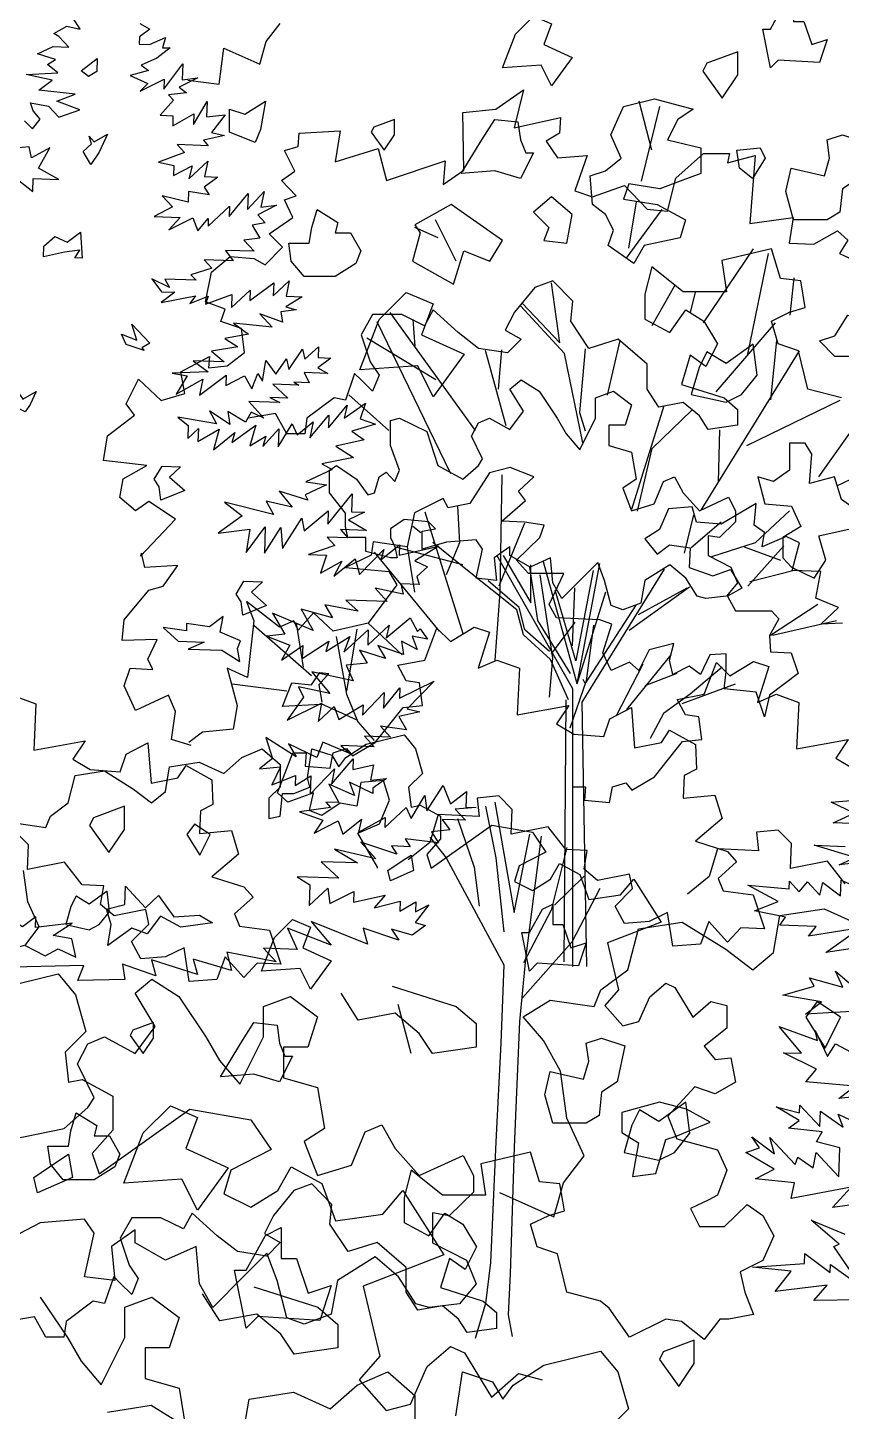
# Model space of a CAD drawing. Header units: inches. Extents: x -11 to 128, y 7 to 56.
# Drawn here: x 15.293 to 15.667, y 22.684 to 23.32 of the extents above; entities that cross this region are included whole.
import ezdxf

# ---------------------------------------------------------------- set-up
doc = ezdxf.new("R2010")
doc.units = ezdxf.units.IN
doc.header["$MEASUREMENT"] = 0
doc.layers.add('CAY', color=94, linetype='Continuous')
doc.layers.add('CAY-3', color=61, linetype='Continuous')
picture_1 = doc.add_image_def('image1.jpg', size_in_pixel=(1680, 1093))

# ---------------------------------------------------------------- blocks, each defined once
blk = doc.blocks.new('A$C76451831')
at = {"layer": 'CAY'}
for p, q in [((3462.1, 1738), (3507.5, 1745.1)), ((3507.5, 1745.1), (3545.3, 1728)), ((3317.1, 1724.4), (3361.9, 1731.5)), ((3361.9, 1731.5), (3406.7, 1703.8)), ((3455.6, 1700.3), (3462.1, 1738)), ((3306.5, 1682.6), (3317.1, 1724.4)), ((3406.7, 1703.8), (3434.4, 1682.6)), ((3434.4, 1682.6), (3455.6, 1700.3)), ((2664.3, 1664.1), (2722.6, 1678.3)), ((2722.6, 1678.3), (2740.3, 1657)), ((3278.8, 1661.9), (3306.5, 1682.6)), ((3271.7, 1644.8), (3278.8, 1661.9)), ((2740.3, 1657), (2750.9, 1619.3)), ((3199.2, 1634.2), (3226.9, 1651.3)), ((3226.9, 1651.3), (3271.7, 1644.8)), ((3219.8, 1610), (3199.2, 1634.2)), ((2750.9, 1619.3), (2729.7, 1598.1)), ((3237.5, 1578.7), (3219.8, 1610)), ((2729.7, 1598.1), (2733.2, 1567.4)), ((3244, 1530.4), (3237.5, 1578.7)), ((2733.2, 1567.4), (2747.4, 1570.3)), ((2747.4, 1570.3), (2778.6, 1553.2)), ((2778.6, 1553.2), (2778.6, 1518.4)), ((2764.5, 1473.6), (2857.6, 1539.7)), ((2857.6, 1539.7), (2920.1, 1529)), ((2778.6, 1518.4), (2757.4, 1494.2)), ((2920.1, 1529), (2940.8, 1498.4)), ((3261.7, 1492), (3244, 1530.4)), ((2757.4, 1494.2), (2764.5, 1473.6)), ((2940.8, 1498.4), (2899.5, 1477.1)), ((3240.4, 1464.3), (3261.7, 1492)), ((2899.5, 1477.1), (2892.4, 1452.9)), ((2947.9, 1456.5), (2961.4, 1480.7)), ((2961.4, 1480.7), (2992.7, 1463.6)), ((2992.7, 1463.6), (3006.8, 1425.2)), ((3230.4, 1429.5), (3240.4, 1464.3)), ((2892.4, 1452.9), (2920.1, 1439.4)), ((2920.1, 1439.4), (2947.9, 1456.5)), ((3055.2, 1432.3), (3075.8, 1456.5)), ((3075.8, 1456.5), (3117.7, 1390.4)), ((3175, 1454.3), (3230.4, 1429.5)), ((3006.8, 1425.2), (3055.2, 1432.3)), ((3117.7, 1390.4), (3035.1, 1358.6)), ((3035.1, 1358.6), (3052.2, 1286.6)), ((3052.2, 1286.6), (3031, 1262.4)), ((4333.2, 1082.7), (4347.4, 1101.2)), ((4326.6, 1059.5), (4333.2, 1082.7)), ((4284.9, 1039.1), (4289.6, 1076)), ((4289.6, 1076), (4326.6, 1059.5)), ((4252.7, 1043.4), (4284.9, 1039.1)), ((4728.3, 971.5), (4715.1, 1021.6)), ((4717.8, 939.8), (4736.3, 1016.3)), ((4701.9, 860.6), (4738.9, 910.7)), ((4704.6, 871.1), (4712.5, 918.7)), ((4527.8, 857.9), (4506.6, 900.2)), ((4509.3, 881.7), (4485.5, 892.2)), ((4781, 794.5), (4832.5, 870.4)), ((4850.9, 870.4), (4799.8, 858.6)), ((4826.2, 761), (4847.8, 865.6)), ((4860, 840.1), (4850.9, 870.4)), ((4728.3, 851.9), (4721.2, 824)), ((4760.5, 826.3), (4728.3, 851.9)), ((4799.8, 858.6), (4804.6, 826.3)), ((4626.9, 837.7), (4608.4, 831)), ((4647.3, 816.9), (4626.9, 837.7)), ((4880.8, 837.7), (4860, 840.1)), ((4870.1, 802.5), (4874.1, 840.9)), ((4885.5, 810.2), (4880.8, 837.7)), ((4608.4, 831), (4587.6, 805.5)), ((4634, 774), (4625.3, 835.7)), ((4721.2, 824), (4721.2, 798.4)), ((4728.6, 791.9), (4751.7, 832.8)), ((4804.6, 826.3), (4760.5, 826.3)), ((4768, 805.1), (4772.9, 825.9)), ((4638.7, 763.4), (4593.5, 812.2)), ((4595.8, 814.5), (4634, 774)), ((4645.4, 796.4), (4647.3, 816.9)), ((4869.4, 805.5), (4885.5, 810.2)), ((4442.1, 803.1), (4430.3, 782.3)), ((4472, 803.1), (4442.1, 803.1)), ((4522.3, 639.8), (4446.8, 795.6)), ((4547.7, 684.5), (4460.2, 805.1)), ((4495.2, 791.7), (4472, 803.1)), ((4485.8, 770.9), (4483.8, 797.9)), ((4504.2, 807.8), (4495.2, 791.7)), ((4529.8, 784.6), (4504.2, 807.8)), ((4587.6, 805.5), (4578.1, 787)), ((4663.8, 768.5), (4645.4, 796.4)), ((4721.2, 798.4), (4746.8, 784.6)), ((4746.8, 784.6), (4762.9, 807.8)), ((4762.9, 807.8), (4781.4, 796.4)), ((4781.4, 796.4), (4795.5, 773.2)), ((4794.3, 724.1), (4854.9, 794.5)), ((4850.9, 796.4), (4869.4, 805.5)), ((4857.6, 773.2), (4850.9, 796.4)), ((4430.3, 782.3), (4439.8, 754.7)), ((4550.6, 768.5), (4529.8, 784.6)), ((4578.1, 787), (4594.3, 777.9)), ((4507, 736.3), (4436.2, 779.1)), ((4580.5, 763.8), (4550.6, 768.5)), ((4579.1, 689), (4557.9, 766.3)), ((4571.1, 726.8), (4574.5, 766.9)), ((4594.3, 777.9), (4580.5, 763.8)), ((4659.9, 768.1), (4654, 702.8)), ((4693.7, 777.9), (4663.8, 768.5)), ((4682.7, 720.5), (4695.7, 776.4)), ((4723.6, 752.4), (4693.7, 777.9)), ((4778.7, 602.9), (4879.6, 765.8)), ((4795.5, 773.2), (4783.7, 750)), ((4850.1, 715.8), (4856.4, 776.4)), ((4878.5, 766.1), (4857.6, 773.2)), ((4887.9, 726.8), (4878.5, 766.1)), ((4439.8, 754.7), (4448.8, 741)), ((4657.5, 671.8), (4638.7, 763.4)), ((4723.6, 726.8), (4723.6, 752.4)), ((4767.6, 761.4), (4758.6, 731.5)), ((4783.7, 750), (4767.6, 761.4)), ((4423.7, 742.9), (4414.2, 715.4)), ((4430.3, 736.3), (4423.7, 742.9)), ((4448.8, 741), (4442.1, 724.5)), ((4442.1, 724.5), (4430.3, 736.3)), ((4735.4, 708.3), (4723.6, 726.8)), ((4758.6, 731.5), (4802.2, 717.8)), ((4922.5, 717.8), (4887.9, 726.8)), ((4402.8, 717.8), (4374.9, 696.9)), ((4414.2, 715.4), (4402.8, 717.8)), ((4458.8, 684.4), (4417.8, 720.8)), ((4707.6, 603.7), (4740.9, 709.9)), ((4760.5, 713.1), (4735.4, 708.3)), ((4777, 699.3), (4760.5, 713.1)), ((4802.2, 717.8), (4816, 706)), ((4825.4, 669), (4921.3, 715.4)), ((4342.7, 701.7), (4314.8, 696.9)), ((4354.1, 680.8), (4342.7, 701.7)), ((4374.9, 696.9), (4372.6, 680.8)), ((4654, 702.8), (4659.9, 684)), ((4728.7, 665.9), (4769.2, 705.2)), ((4786.1, 685.5), (4777, 699.3)), ((4816, 706), (4816, 689.9)), ((4372.6, 680.8), (4354.1, 680.8)), ((4816, 689.9), (4786.1, 685.5)), ((4796.7, 631.7), (4797.9, 685.1)), ((4899.3, 636.8), (4938.6, 692.2)), ((4713.4, 601.8), (4728.7, 665.9)), ((4917.8, 627.7), (4961.8, 648.6)), ((4834.4, 569.5), (4869.4, 602.2)), ((4491.5, 579.5), (4483.4, 586)), ((4541.2, 539.6), (4503.7, 569.7)), ((4789.6, 555.4), (4834.4, 569.5)), ((4534.5, 546.7), (4466.9, 564.4)), ((4647.3, 419.7), (4569.9, 556)), ((4575.8, 556.2), (4604.1, 507.8)), ((4823, 565.2), (4860, 551.4)), ((4589.9, 500.7), (4541.2, 539.6)), ((4602.9, 544.4), (4611.2, 489.7)), ((4604.1, 507.8), (4604.1, 546.7)), ((4651.6, 424.8), (4617.3, 549.9)), ((4668.2, 540.8), (4650.5, 448.4)), ((4651.6, 424.8), (4675, 548.1)), ((4656.8, 405.9), (4741.3, 542.4)), ((4592.3, 503.1), (4560.4, 530.2)), ((4650.5, 448.4), (4629.2, 520.8)), ((4646.9, 463.7), (4649.3, 523.1)), ((4651.6, 424.8), (4681.2, 519.2)), ((4705.1, 479.9), (4766.8, 524.3)), ((4714.5, 496), (4764.5, 523.1)), ((4596.6, 475.1), (4589.9, 500.7)), ((4598.2, 480.3), (4592.3, 503.1)), ((4659.9, 424.8), (4712.2, 505.4)), ((4611.2, 489.7), (4644.6, 435.4)), ((4624.5, 449.6), (4596.6, 475.1)), ((4623.3, 457.8), (4598.2, 480.3)), ((4643, 408.3), (4624.5, 449.6)), ((4657.5, 429.5), (4659.9, 424.8)), ((4647.3, 135.4), (4647.3, 419.7)), ((4638.3, 140.1), (4640.6, 408.3)), ((4661.5, 135.4), (4656.8, 405.9))]:
    blk.add_line(p, q, dxfattribs=at)
for points in [[(3524.3, 1634.1), (3500.5, 1649.9), (3488.6, 1634.1), (3508.4, 1602.4)], [(3369.9, 1515.3), (3365.9, 1547), (3338.2, 1527.2), (3318.4, 1539), (3310.5, 1523.2), (3302.6, 1495.5), (3338.2, 1487.6), (3354, 1495.5)], [(2721.4, 1485.8), (2733.3, 1493.7), (2737.3, 1469.9), (2701.6, 1454.1), (2697.7, 1469.9)], [(1058.5, 1448.2), (1054.5, 1440.3), (1074.3, 1412.6), (1090.2, 1436.3), (1090.2, 1460.1)], [(2935.2, 1410.5), (2951, 1418.5), (2951, 1386.8), (2966.9, 1386.8), (2978.8, 1351.1), (3002.5, 1359.1), (2990.6, 1323.4), (2927.3, 1327.4), (2915.4, 1315.5), (2903.5, 1374.9), (2915.4, 1374.9)], [(3342.6, 1291.2), (3338.7, 1283.3), (3358.5, 1255.6), (3374.3, 1279.3), (3374.3, 1303.1)], [(722.8, 1185.8), (750.5, 1213.5), (778.2, 1201.7), (766.3, 1170), (809.9, 1150.2), (778.2, 1106.6), (762.4, 1138.3), (703, 1134.3)], [(1109.9, 1128.8), (1106, 1160.5), (1078.3, 1140.7), (1058.5, 1152.6), (1050.5, 1136.7), (1042.6, 1109), (1078.3, 1101.1), (1094.1, 1109)], [(4862.9, 1119.3), (4873.5, 1124.6), (4873.5, 1103.5), (4884.1, 1103.5), (4892, 1079.7), (4907.8, 1085), (4899.9, 1061.2), (4857.7, 1063.9), (4849.7, 1055.9), (4841.8, 1095.6), (4849.7, 1095.6)], [(4588.5, 1090.3), (4606.9, 1108.8), (4625.4, 1100.8), (4617.5, 1079.7), (4646.5, 1066.5), (4625.4, 1037.5), (4614.9, 1058.6), (4575.3, 1055.9)], [(4143.6, 1052.7), (4159.9, 1065.3), (4159.5, 1052.2), (4151.1, 1047)], [(4295.5, 989.9), (4295.5, 1013.7), (4311.3, 1008.4), (4332.5, 1021.6), (4327.2, 992.6), (4321.9, 979.4)], [(4709.9, 855.3), (4683.5, 873.8), (4688.8, 889.6), (4680.8, 905.5), (4667.6, 916), (4665, 945.1), (4680.8, 950.3), (4696.7, 963.5), (4686.1, 987.3), (4699.3, 1016.3), (4731, 1024.3), (4770.6, 1013.7), (4754.7, 1003.1), (4744.2, 982), (4778.5, 974.1), (4778.5, 947.7), (4757.4, 939.8), (4736.3, 931.9), (4704.6, 937.1), (4699.3, 921.3), (4733.6, 916), (4762.7, 900.2), (4757.4, 881.7), (4720.4, 873.8)], [(4443.3, 995.2), (4440.7, 989.9), (4453.9, 971.5), (4464.4, 987.3), (4464.4, 1003.1)], [(4554.1, 982), (4567.3, 1003.1), (4591.1, 1000.5), (4593.7, 982), (4599, 968.8), (4606.9, 968.8), (4593.7, 942.4), (4567.3, 950.3), (4533, 947.7)], [(4145.7, 970.1), (4154.1, 978), (4151.7, 985.8), (4156.9, 980.2), (4170.4, 987.9), (4162, 969.6), (4153.4, 956.7)], [(4865.6, 929.2), (4870.9, 953), (4905.2, 945.1), (4910.4, 963.5), (4907.8, 982), (4923.6, 987.3), (4947.4, 979.4), (4939.5, 942.4), (4923.6, 931.9), (4921, 908.1), (4907.8, 900.2), (4873.5, 900.2)], [(4818.1, 953), (4815.4, 971.5), (4839.2, 974.1), (4844.5, 963.5), (4831.3, 942.4)], [(4641.2, 876.4), (4646.5, 905.5), (4625.4, 923.9), (4606.9, 908.1), (4622.8, 892.2), (4617.5, 879)], [(4403.7, 887), (4419.5, 887), (4430.1, 868.5), (4424.8, 855.3), (4403.7, 842.1), (4372, 842.1), (4358.8, 857.9), (4356.2, 876.4), (4377.3, 876.4), (4380, 892.2), (4385.2, 910.7), (4406.4, 897.5)], [(4562.1, 857.9), (4575.3, 879), (4522.5, 916), (4485.5, 894.9), (4490.8, 887), (4482.9, 857.9), (4525.1, 834.2), (4535.7, 868.5)], [(4144.6, 860.9), (4136.9, 861.2), (4142.2, 869.2), (4126.3, 867), (4104.8, 862.3), (4105.2, 873.2), (4116.4, 883.2), (4129.3, 877.3), (4142.8, 887.7)], [(4915.7, 781.4), (4928.9, 802.5), (4952.7, 797.2), (4965.9, 813), (4971.2, 778.7), (4992.3, 778.7), (4987, 755), (4963.2, 760.2), (4965.9, 733.8), (4947.4, 731.2), (4942.1, 736.5), (4942.1, 760.2), (4915.7, 760.2), (4899.9, 776.1)], [(4208.2, 766.2), (4189.8, 772.3), (4184.7, 782.9), (4200.4, 776.9), (4195.5, 793.4), (4213.9, 773.7), (4205.6, 769)], [(4064.6, 698.7), (4032.9, 710.2), (4056.9, 709.4), (4046.9, 723.3), (4062.7, 720.1), (4070.9, 735.6), (4083.8, 716.6), (4097.3, 724.3), (4091.3, 710.9), (4086.1, 703.4), (4075.4, 708.7), (4072.1, 693)], [(4499.5, 590.8), (4474.4, 593.1), (4460.6, 583.7), (4460.6, 574.6), (4464.9, 565.2), (4467.3, 553.8), (4460.6, 553.8), (4435.1, 560.5), (4435.1, 574.6), (4416.6, 574.6), (4414.2, 586), (4414.2, 599.8), (4398.1, 620.6), (4398.1, 643.8), (4405.2, 648.6), (4425.6, 634.4), (4437.4, 618.3), (4444.1, 620.6), (4448.8, 636.8), (4455.9, 641.5), (4464.9, 632), (4469.6, 643.8), (4460.6, 669), (4460.6, 694.6), (4469.6, 696.9), (4497.6, 683.2), (4509, 648.6), (4534.5, 634.4), (4550.6, 648.6), (4554.9, 655.2), (4543.5, 678.5), (4550.6, 692.2), (4562, 696.9), (4582.9, 685.5), (4596.6, 704), (4582.9, 726.8), (4594.3, 736.3), (4612.7, 724.5), (4631.2, 696.9), (4640.6, 680.8), (4654.4, 664.7), (4670.5, 696.9), (4670.5, 717.8), (4689, 724.5), (4707.5, 710.7), (4700.8, 689.9), (4684.3, 689.9), (4684.3, 669), (4707.5, 662.3), (4712.2, 634.4), (4698.4, 625.4), (4707.5, 602.2), (4730.7, 609.2), (4740.1, 632), (4751.5, 636.8), (4760.5, 620.6), (4777, 602.2), (4806.9, 615.9), (4814, 602.2), (4814, 590.8), (4797.5, 574.6), (4786.1, 576.6), (4786.1, 556.2), (4809.3, 544.4), (4816, 528.2), (4804.6, 514.5), (4783.7, 512.1), (4774.7, 514.5), (4762.9, 533), (4746.8, 546.7), (4721.2, 530.6), (4716.9, 507.4), (4698.4, 500.7), (4686.6, 505), (4679.9, 530.6), (4672.9, 549.1), (4656.8, 533), (4635.9, 512.1), (4626.9, 528.2), (4624.5, 553.8), (4603.7, 544.4), (4582.9, 556.2), (4582.9, 565.2), (4566.7, 553.8), (4569.1, 530.6), (4548.3, 533), (4554.9, 562.8), (4548.3, 572.3), (4518, 569.9), (4492.8, 562.8), (4492.8, 581.3), (4506.6, 583.7)], [(4892.2, 660), (4885.5, 671.4), (4869.4, 671.4), (4869.4, 643.8), (4852.9, 632), (4836.8, 636.8), (4843.9, 609.2), (4871.4, 606.9), (4880.8, 586), (4862.3, 574.6), (4862.3, 553.8), (4871.4, 544.4), (4894.6, 533), (4906.4, 551.4), (4899.3, 576.6), (4931.5, 583.7), (4945.3, 597.4), (4922.5, 613.6), (4915.4, 636.8), (4889.8, 630.1)], [(4223.4, 626.6), (4218.2, 634.5), (4226.4, 647.8), (4245.4, 647.1), (4234.2, 636.7), (4249.6, 623), (4225.2, 612.9)], [(4307.3, 508.9), (4302.2, 516.8), (4310.3, 530.1), (4329.4, 529.4), (4318.1, 518.9), (4333.5, 505.2), (4309.1, 495.2)], [(4303.8, 461), (4306.8, 469), (4285.8, 477.9), (4289, 493.7), (4275.1, 483.3), (4251.6, 486.8), (4251.4, 479.1), (4227.5, 482.7), (4242.8, 468.5), (4269.5, 467.6), (4253, 460.5), (4287.8, 459.2), (4306, 447.7)], [(1037.6, 376.9), (1009.9, 384), (971.5, 373.4), (971.5, 352.7), (988.6, 342.1), (982.2, 307.9), (1006.3, 310.8), (1016.4, 345.6), (1027, 349.2), (1061.8, 363.3)], [(4174.2, 178.1), (4169.4, 194.1), (4188.1, 198.9), (4188.8, 217.4), (4209.3, 195.4), (4222.9, 208.1), (4238.4, 186.2), (4264.8, 188), (4278.1, 179.9), (4245.8, 175.6), (4224.8, 186.7), (4211.1, 168.6), (4195.4, 174.6), (4170.8, 156.9)], [(4138.2, 144.9), (4133.9, 163.6), (4114.9, 167), (4134.4, 179.5), (4096.7, 175.3), (4097, 186.2), (4083.5, 175.8), (4065.4, 187.3), (4067.4, 168.6), (4035.2, 167), (4069.6, 152.2), (4085.6, 157.1), (4106.5, 146), (4119.9, 153.2)]]:
    blk.add_lwpolyline(points, close=True, dxfattribs=at)
for points in [[(530, 749.3), (509.9, 755.6), (514.2, 784.1), (506.8, 800.9), (473, 785.1), (461.4, 810.4), (467.7, 828.4), (490.9, 827.3), (485.7, 837.9), (495.2, 857.9), (459.3, 856.8), (461.4, 877.9), (486.7, 908.5), (501.5, 912.7), (516.3, 933.8), (482.5, 931.7), (479.3, 946.5), (478.3, 943.3), (514.2, 981.3), (486.7, 999.2), (473, 989.7), (457.2, 1003.4), (460.4, 1022.4), (484.6, 1036.1), (440.3, 1041.4), (444.5, 1066.7), (472, 1087.8), (463.5, 1099.4), (476.2, 1124.7), (499.4, 1102.6), (523.6, 1110), (519.4, 1132.1), (549, 1147.9), (547.9, 1136.3), (566.9, 1138.4), (584.8, 1152.1), (581.7, 1176.4), (560.6, 1183.8), (564.8, 1196.4), (544.7, 1203.8), (551.1, 1234.4), (570.1, 1250.2), (594.3, 1248.1), (605.9, 1241.8), (623.8, 1259.7), (610.1, 1273.4), (634.4, 1290.3), (625.9, 1308.2), (637.6, 1312.5), (622.8, 1328.3), (636.5, 1337.8), (625.9, 1358.9), (639.7, 1363.1), (640.7, 1376.8), (682.9, 1378.9), (677.6, 1347.3), (721.9, 1361), (730.4, 1328.3), (790.5, 1348.3), (788.4, 1324.1), (809.5, 1338.8), (808.4, 1397.9), (842.2, 1401.1), (870.6, 1421.1), (861.1, 1382.1), (908.6, 1392.6), (907.6, 1376.8), (893.8, 1368.4), (905.4, 1351.5), (936, 1353.6), (923.4, 1317.7), (941.3, 1311.4), (974, 1323), (997.2, 1298.7), (1018.3, 1296.6), (1026.7, 1330.4), (1055.2, 1355.7), (1081.6, 1355.7), (1079.5, 1346.2), (1107.9, 1353.6), (1102.7, 1284), (1147, 1290.3), (1142.7, 1263.9), (1168.1, 1262.9), (1192.3, 1276.6), (1202.9, 1267.1), (1194.4, 1253.4), (1226.1, 1238.6)], [(1216.1, 181.6), (1168, 180.6), (1181.7, 196.4), (1128.5, 190.1), (1145, 210.9), (1105.3, 215), (1158.5, 218.6), (1158.8, 229), (1184.9, 209.5), (1185.2, 217.6), (1216.5, 195.2), (1188.5, 236.1), (1194, 238.6), (1165.5, 263.2), (1199.8, 248.8)], [(1232.7, 282.1), (1187.2, 276), (1206.5, 296.7), (1144.9, 285.2), (1148.2, 301.4), (1108.5, 305.5), (1127.4, 315.3), (1098.5, 332.2), (1112.3, 337.1), (1104.5, 348.3), (1127.9, 331.1), (1123.1, 347.6), (1148.9, 320), (1151.8, 327.6), (1167.3, 316.6), (1170.6, 332.4), (1193.7, 307.5), (1194.8, 337), (1171, 343.2), (1176.8, 353.5), (1142, 357.4), (1153.2, 365.2), (1129.6, 379.1), (1153.4, 372.9), (1153.7, 381), (1174.2, 359), (1174.8, 374.8), (1198.2, 358.2), (1193.2, 371.5), (1229.8, 354.3)], [(1247.5, 393.6), (1193.8, 387.8), (1210.1, 400.4), (1160, 404.8), (1170.8, 417.6), (1137, 434.6), (1155.6, 434), (1132.5, 461.5), (1171.9, 447), (1169.5, 457.5), (1182.2, 430.8), (1190.3, 443.7), (1216.6, 429.6)], [(1212.8, 477.3), (1159.7, 474.2), (1176, 486.8), (1136.3, 493.6), (1168.4, 502.9), (1163.7, 511.2), (1197.8, 501.9), (1190.2, 518), (1216.2, 495.8)], [(1223.3, 543.6), (1180.5, 537.4), (1215.8, 562.4), (1162.5, 553.9), (1170.5, 564), (1133.4, 565.3), (1139.1, 573.3), (1107.2, 579.8), (1131.5, 589.4), (1100.4, 606.4), (1142.9, 602.6), (1143.1, 610.3), (1153.2, 599.5), (1161.7, 609.7), (1174.4, 596.1), (1177.5, 609.1), (1195.6, 595.3), (1196.2, 611.2), (1217.2, 602.3)], [(1229.1, 631.3), (1194, 627.1), (1210.6, 634.7), (1168.4, 647.1), (1200.1, 646)], [(1224.9, 668.7), (1187.8, 670), (1209.5, 680.1), (1185.8, 691.3), (1209.9, 693.2)], [(4065.3, 951.6), (4094, 929.3), (4094.4, 942.4), (4120.7, 941.5), (4099.8, 953.1), (4111.4, 974), (4092.5, 963.8), (4090.1, 974.8), (4068.8, 972.8)], [(4085.6, 1001.7), (4093.5, 993.3), (4101.6, 1003.4), (4094.2, 1011.8), (4091.7, 1020.1), (4110.2, 1016.7), (4120.7, 1005.5), (4142.2, 1012.9), (4118.5, 1021.8), (4137.3, 1028.9), (4100.3, 1032.9), (4113.8, 1043.3), (4087.3, 1049.2), (4119.5, 1050.8), (4109, 1059.4), (4117.3, 1064.5), (4098.9, 1070.1), (4115, 1077.7), (4130.9, 1077.2), (4120.8, 1088), (4115.5, 1090.9), (4128.9, 1098.6), (4142.4, 1095.4), (4132.1, 1111.6)], [(4203.8, 1101.4), (4214, 1095.6), (4203.3, 1087.8), (4203, 1080.1), (4213.4, 1079.7), (4230, 1086.9), (4226.9, 1076.5), (4234.6, 1076.3), (4221.1, 1065.9), (4205, 1058.7), (4212.5, 1053), (4193.8, 1048.2), (4212, 1039.9), (4204.1, 1032), (4228.5, 1044.3), (4228.1, 1033.9), (4247.6, 1060), (4247.1, 1043.7), (4263, 1045.8), (4244.1, 1036.1), (4251.6, 1030.3), (4232.9, 1028.3), (4238.2, 1022.7), (4224.5, 1007.3), (4237.6, 1006.8), (4237.3, 996.4), (4259, 1008.8), (4258.6, 997.9), (4272.6, 1021.5), (4272, 1005.6), (4291.1, 1007.7), (4276.9, 989.6), (4290.4, 986.4), (4268.9, 981.7), (4273.7, 976.1), (4242, 977.2), (4249.5, 969.2), (4222.8, 959.3), (4238.6, 956), (4238.2, 945.6), (4257.1, 955.4), (4254, 942.3), (4273.2, 960.2), (4269.9, 944.5), (4283.5, 944), (4269.5, 933.6), (4274.7, 925.7), (4253.5, 929.2), (4253.1, 918.3), (4226.6, 924.7), (4237.1, 913.4), (4218.2, 903.7), (4244.9, 902.7), (4233.5, 890), (4258, 902.3), (4263, 889), (4273.8, 901.7), (4273.5, 893.6), (4295.6, 914.1), (4295.2, 903.7), (4314.6, 927.1), (4314, 910.8), (4331, 929.2), (4327.7, 913), (4343.6, 915.2), (4324.7, 905.4), (4332.1, 897), (4318.9, 894.7), (4326.6, 881.3), (4310.2, 879.2), (4320.7, 867.9), (4291.3, 868.9), (4299.1, 858.2), (4269.6, 859.3), (4277.5, 850.8), (4256, 843.9), (4261.2, 838.3), (4229.1, 839.4), (4234.2, 831), (4215.9, 839.8), (4225.9, 826.3), (4239.5, 825.9), (4225.5, 815.5), (4260.6, 822.4), (4254.9, 814.4), (4273.8, 821.9), (4270.8, 813.9), (4297.8, 823.8), (4297.4, 810.2), (4316.6, 828.2), (4316.2, 817.7), (4340.9, 835.5), (4340.4, 822.3), (4356.8, 837.6), (4353.5, 821.9), (4369.8, 821.3), (4353.1, 811), (4363.9, 807.9), (4348, 805.8), (4349.9, 795.3), (4326.6, 803.8), (4339.3, 790.2), (4299.5, 794.3), (4315, 782.9), (4290.8, 778.7), (4304.1, 770.1), (4277.2, 765.6), (4290, 754.7), (4258.3, 755.8), (4273.8, 744.4), (4236.6, 743), (4252.3, 740.2), (4240.8, 721.6), (4268.1, 736.9), (4264.8, 720.7), (4292.2, 741.1), (4291.9, 730.6), (4310.8, 740.4), (4318.5, 727), (4324.5, 742.7), (4329.2, 734.8), (4332.6, 756), (4343, 742), (4354, 757.9), (4356.3, 747), (4370.2, 767.8), (4372.6, 757.3), (4386.6, 770), (4386.2, 759.1), (4399.3, 758.6), (4385.9, 748.7), (4396.1, 742.9), (4372.1, 743.7), (4377.2, 733.1), (4361.3, 733.7), (4366.6, 730.8), (4339.9, 731.7), (4355.3, 717.6), (4336.8, 718.2), (4347, 712.9), (4315.3, 714), (4330.6, 697.1), (4317.6, 703), (4311.9, 692.8), (4293.7, 703.8), (4295.9, 690.6), (4275.1, 704.5), (4282.3, 691.1), (4242.7, 697.9), (4253.3, 689.4), (4252.8, 676.3), (4263.6, 686.3), (4263.1, 673.2), (4284.9, 685.6), (4279.1, 664.5), (4301.1, 682.3), (4298, 672), (4322.6, 689.7), (4316.4, 668.6), (4332.6, 678.5), (4329.6, 668.1), (4346.1, 686.1), (4345.4, 667.6), (4359.8, 691.1), (4364.9, 680), (4381.2, 693.1), (4377.9, 676.9), (4397.3, 700.2), (4396.8, 687.1), (4416.2, 710.4), (4413, 696.9), (4434.9, 712.5), (4429.3, 696.4), (4445, 690.8), (4420.7, 683.5), (4433.6, 674.9), (4404.3, 668.2), (4422.5, 656.7), (4390.1, 650.1), (4400.8, 644.3), (4373.6, 631.7), (4394.8, 628.7), (4373.2, 618.6), (4375.7, 613), (4346.5, 622.2), (4359.6, 605.9), (4333, 611.8), (4340.7, 598.4), (4290.4, 611), (4308.5, 596.8), (4283.9, 579.1), (4316.2, 583.4), (4312.6, 559.5), (4332.1, 585.5), (4331.2, 558.8), (4348, 585), (4349.9, 563.6), (4369.6, 594.7), (4371.9, 581.4), (4396.6, 601.9), (4396.1, 588.3), (4421.2, 619.6), (4420.6, 601), (4433.7, 600.6), (4417.6, 593), (4435.8, 581.9), (4409.1, 582.8), (4416.9, 574.4), (4395.7, 575.2), (4403.5, 566.7), (4376.5, 557.2), (4395, 556.6), (4388.9, 538.2), (4410.7, 550.6), (4402.4, 535), (4424.3, 552.8), (4428.8, 536.8), (4453.7, 562.3), (4450.6, 551.9), (4469.7, 567.1), (4469.3, 556.7), (4510, 565.7), (4485.4, 550.7), (4498.4, 544.8), (4487.6, 534.8), (4490, 526.5), (4471, 527.2), (4473.4, 516.7), (4444.6, 522.7), (4457.2, 509.1), (4414.7, 510.6), (4427.4, 499.2), (4393.2, 505.9), (4400.9, 492.5), (4369.1, 501.3), (4381.4, 479.5), (4339.5, 497.3), (4352.3, 475.6), (4333.6, 473.5), (4357.4, 464.5), (4348.7, 449), (4370.5, 464.1), (4370, 450.9), (4397.4, 468.6), (4394.3, 457.8), (4418.8, 473.3), (4412.8, 457.1), (4437.7, 480.3), (4437.1, 464.5), (4459.1, 485), (4455.9, 472), (4480.7, 492.4), (4488.3, 478.5), (4490.7, 481.2), (4498.5, 470.5), (4482.7, 473.7), (4487.7, 460), (4471.7, 468.7), (4473.9, 455), (4447.5, 464.1), (4455.2, 450.7), (4428.8, 459.3), (4436.5, 445.9), (4415.1, 443.9), (4422.2, 427.8), (4380, 437), (4398.2, 415), (4366.3, 421.6), (4371.3, 411), (4354.7, 387.5), (4389.7, 404.9), (4386.3, 386.4), (4402.7, 401.7), (4407.7, 388.4), (4432.3, 403.4), (4431.9, 392.6), (4454, 415.8), (4453.4, 400), (4470, 420.7), (4469.7, 410.3), (4505.2, 427.6), (4477.4, 399.1), (4490.4, 396), (4469, 391.3), (4476.7, 377.8), (4450.1, 381.5), (4460.6, 370.2), (4433.8, 371.2), (4443.9, 360.4), (4409.5, 361.6), (4419.6, 353.1), (4391, 365), (4385, 349.3), (4356.1, 363.5), (4363.8, 350.1), (4332.7, 369.7), (4339.7, 348.2), (4326.2, 337.8), (4347.6, 339.7), (4338.8, 321.5), (4363.1, 331), (4362.7, 320.6), (4379, 330.5), (4378.3, 311.9), (4403.2, 337.8), (4400, 322), (4422.2, 348), (4421.8, 337.1), (4443.2, 341.8), (4440, 326.1), (4456.3, 327.8), (4442.4, 317.8), (4442.2, 312.4), (4418.6, 324.1), (4423.6, 310.3), (4397.2, 322.1), (4407.5, 303.2), (4394.3, 303.7), (4399.1, 298), (4367.2, 293.7), (4391, 285.2), (4382.3, 271.9), (4406.8, 284.6), (4411.8, 270.9), (4430.9, 286.1), (4427.7, 273), (4455, 287.9), (4454.6, 277.5), (4476.6, 298.1), (4481.7, 287), (4495.6, 310.5), (4497.8, 294.6), (4514.6, 320.8), (4522.1, 301.9), (4538.4, 314.5), (4537.8, 298.6), (4548.2, 298.3), (4526.8, 296.3), (4537.3, 285.1), (4513.3, 285.9), (4521.1, 275.2), (4502.5, 273.1), (4509.8, 262), (4475.5, 265.9), (4480.6, 258), (4461.6, 258.7), (4466.8, 250.4), (4430.1, 262.5), (4445.3, 245.7), (4403.1, 255.3), (4426.6, 241.3), (4389.5, 242.6), (4407.5, 225.7), (4364.9, 227.2), (4377.8, 219), (4377, 197.7), (4396.2, 215.6), (4398.4, 199.7), (4422.9, 212), (4422.5, 201.1), (4454.9, 208.2), (4443.6, 195.4), (4470.5, 202.2), (4470.2, 191.8), (4486.4, 201.6), (4486, 191.2), (4499.9, 198.4), (4485.6, 180.3), (4496.4, 177.2), (4482.5, 167.3), (4461.4, 173.5), (4469.1, 162.3), (4432.4, 174.5), (4436.8, 158), (4379.2, 181.3), (4399.6, 157), (4354.9, 174.5), (4365, 152.8), (4330.2, 154), (4343.3, 140), (4292.9, 149.9), (4297.7, 131.1), (4258.2, 142.9), (4262.6, 126.9), (4215.6, 142.2), (4220, 125.7), (4186, 137.8), (4188.1, 121.8), (4140.1, 120.8), (4146.1, 136.4), (4058.1, 134.1)], [(1197.6, 874.8), (1175.4, 873.7), (1193.4, 890.6), (1170.2, 900.1), (1175.4, 927.5), (1145.9, 928.6), (1153.3, 957), (1139.6, 963.4), (1115.3, 952.8), (1117.4, 967.6), (1106.9, 975), (1109, 997.1), (1073.1, 976), (1047.8, 978.1), (1043.6, 993.9), (1019.3, 991.8), (1009.9, 970.7), (995.1, 961.2), (1007.7, 945.4), (1020.4, 954.9), (1041.5, 951.8), (1040.4, 931.7), (1064.7, 923.3), (1082.6, 929.6), (1094.2, 910.6), (1079.5, 902.2), (1087.9, 887.4), (1124.8, 887.4), (1132.2, 879), (1122.7, 862.1), (1123.8, 845.2), (1144.9, 844.2), (1152.2, 823.1), (1122.7, 800.9), (1117.4, 778.8), (1109, 804.1), (1076.3, 807.3), (1078.4, 825.2), (1078.4, 843.1), (1061.5, 842.1), (1052, 822), (1040.4, 830.5), (1023.6, 822), (1020.4, 836.8), (1024.6, 853.7), (999.3, 847.3), (988.8, 826.2), (979.3, 834.7), (960.3, 826.2), (951.8, 844.2), (961.3, 873.7), (948.7, 877.9), (904.4, 880), (897, 893.7), (911.8, 925.4), (875.9, 925.4), (863.3, 939.1), (887.5, 962.3), (891.7, 975), (871.7, 978.1), (848.5, 979.2), (872.7, 1000.3), (865.4, 1009.8), (881.2, 1024.5), (856.9, 1034), (835.8, 1028.7), (815.8, 997.1), (793.6, 992.9), (788.4, 1002.4), (758.8, 987.6), (751.5, 952.8), (716.7, 958.1), (714.5, 944.4), (688.2, 931.7), (732.5, 927.5), (740.9, 913.8), (711.4, 874.8), (675.5, 866.3), (655.5, 885.3), (639.7, 867.4), (635.4, 876.9), (620.7, 870.5), (586.9, 896.9), (594.3, 876.9), (588, 818.9), (566.9, 828.4), (577.4, 790.4), (573.2, 766.1), (541.6, 763), (527.9, 752.4)], [(848.5, 1026.6), (846.4, 906.4), (841.1, 836.8)], [(803.1, 995), (805.2, 957), (791.5, 924.3)], [(769.4, 988.7), (808.4, 864.2)], [(1044.7, 985.5), (1035.2, 946.5)], [(1073.1, 978.1), (1042.6, 951.8)], [(871.7, 977.1), (845.3, 912.7)], [(751.5, 952.8), (758.8, 906.4)], [(1137.5, 953.9), (1100.6, 912.7)], [(717.7, 947.5), (784.2, 866.3)], [(887.5, 924.3), (900.2, 838.9), (897, 798.8)], [(1148, 928.6), (1102.7, 917)], [(1172.3, 893.7), (1123.8, 862.1)], [(594.3, 872.7), (653.4, 821)], [(634.4, 741.9), (648.1, 741.9), (647, 728.2), (672.4, 726.1), (675.5, 741.9), (689.2, 746.1), (695.6, 738.7), (718.8, 752.4), (747.2, 788.3), (767.3, 790.4), (764.1, 813.6), (750.4, 815.7), (742, 831.5), (769.4, 836.8), (782, 869.5), (795.8, 855.8), (820, 870.5), (835.8, 865.3), (824.2, 828.4), (843.2, 836.8), (866.4, 828.4), (864.3, 780.9), (917, 790.4), (904.4, 771.4), (922.3, 760.9), (952.9, 758.7), (959.2, 776.7), (981.4, 788.3), (984.5, 747.1), (1012, 752.4), (1020.4, 765.1), (1046.8, 750.3), (1047.8, 725), (1035.2, 718.7), (1034.1, 695.5), (1066.8, 698.6), (1074.2, 674.4), (1046.8, 651.2), (1079.5, 640.6), (1089, 630.1), (1070, 613.2), (1075.2, 600.5), (1105.8, 596.3), (1117.4, 561.5), (1093.2, 562.6), (1079.5, 547.8), (1060.5, 568.9), (1052, 545.7), (1023.6, 543.6), (1018.3, 578.4), (999.3, 568.9), (974, 566.8), (964.5, 584.7), (982.4, 602.7), (979.3, 617.4), (946.6, 611.1), (932.9, 622.7), (936, 641.7), (913.9, 642.7), (895.9, 665.9), (858, 658.6), (859, 683.9), (845.3, 697.6), (823.2, 695.5), (825.3, 676.5), (783.1, 678.6), (774.7, 650.1), (752.5, 632.2)], [(637.6, 874.8), (644.9, 829.4)], [(699.8, 868.4), (689.2, 805.2)], [(711.4, 874.8), (746.2, 842.1)], [(923.4, 875.8), (899.1, 843.1)], [(942.4, 872.7), (935, 815.7), (918.1, 767.2)], [(1191.3, 876.9), (1125.9, 862.1)], [(678.7, 861.1), (689.2, 802), (700.8, 773.5), (717.7, 754.5)], [(1021.5, 842.1), (976.1, 786.2)], [(662.9, 791.4), (623.8, 789.3), (633.3, 813.6), (653.4, 811.5), (661.8, 824.1), (671.3, 823.1), (660.8, 811.5), (663.9, 793.6)], [(993, 832.6), (965.6, 779.8)], [(1027.8, 823.1), (995.1, 810.4)], [(1074.2, 829.4), (1041.5, 802), (1014.1, 782), (1000.4, 756.6)], [(572.2, 812.5), (628.1, 805.2)], [(1033.1, 792.5), (1087.9, 812.5)], [(662.9, 792.5), (699.8, 775.6)], [(720.9, 623.7), (720.9, 624.8), (700.8, 659.6), (723, 669.1), (733.5, 693.4), (727.2, 713.4), (704, 711.3), (699.8, 687), (682.9, 690.2), (663.9, 677.5), (651.3, 682.8), (655.5, 700.7), (629.1, 691.2), (618.6, 700.7), (634.4, 741.9)], [(831.6, 687), (842.2, 634.3), (850.6, 558.4)], [(841.1, 691.2), (861.1, 578.4), (877, 658.6)], [(803.1, 674.4), (820, 624.8), (825.3, 584.7)], [(774.7, 655.4), (791.5, 634.3), (850.6, 524.6), (847.4, 444.5), (842.2, 343.2), (836.9, 219.8), (831.6, 177.6), (821.1, 141.8)], [(888.6, 656.4), (872.7, 530.9), (866.4, 466.6), (861.1, 337.9), (856.9, 208.2), (854.8, 166), (859, 143.9)], [(914.9, 644.8), (899.1, 580.5), (870.6, 526.7)], [(932.9, 615.3), (902.3, 585.8)], [(948.7, 602.7), (920.2, 547.8), (869.6, 490.9)]]:
    blk.add_lwpolyline(points, dxfattribs=at)
at = {"layer": 'CAY-3'}
for p, q in [((3100.6, 1276), (3124.7, 1296.6)), ((3124.7, 1296.6), (3138.9, 1290.1)), ((3138.9, 1290.1), (3166.6, 1244.7)), ((3220.2, 1277.6), (3278.5, 1291.8)), ((3278.5, 1291.8), (3296.2, 1270.6)), ((3083.5, 1237.6), (3100.6, 1276)), ((3188.9, 1257), (3220.2, 1277.6)), ((3029.1, 1257), (3060.4, 1270.6)), ((3031, 1262.4), (3058.7, 1231.2)), ((3060.4, 1270.6), (3088.1, 1246.4)), ((3130, 1225.7), (3137, 1270.6)), ((3137, 1270.6), (3167.7, 1260.5)), ((3166.6, 1244.7), (3194.3, 1268.9)), ((3194.3, 1268.9), (3218.5, 1262.4)), ((3296.2, 1270.6), (3306.9, 1232.8)), ((2918.3, 1242.8), (2963.7, 1249.9)), ((2963.7, 1249.9), (3001.4, 1232.8)), ((3001.4, 1232.8), (3029.1, 1257)), ((3167.7, 1260.5), (3178.3, 1242.8)), ((3178.3, 1242.8), (3188.9, 1257)), ((2773.2, 1229.3), (2818.1, 1236.4)), ((2818.1, 1236.4), (2862.9, 1208.6)), ((2911.8, 1205.1), (2918.3, 1242.8)), ((3058.7, 1231.2), (3083.5, 1237.6)), ((3088.1, 1246.4), (3088.1, 1211.6)), ((3306.9, 1232.8), (3285.6, 1211.6)), ((6577.4, 899), (6564.2, 949.2)), ((6381.5, 625), (6363.8, 652.7)), ((6416.3, 659.8), (6481.8, 639.1)), ((6197.6, 649.2), (6225.3, 607.9)), ((6284.2, 639.1), (6312, 649.2)), ((6284.2, 607.9), (6284.2, 639.1)), ((6312, 649.2), (6339.7, 628.5)), ((6481.8, 639.1), (6502.4, 621.4)), ((6339.7, 628.5), (6329.6, 597.3)), ((6419.3, 632.1), (6381.5, 625)), ((6444, 611.4), (6419.3, 632.1)), ((6457.6, 590.8), (6444, 611.4)), ((6502.4, 621.4), (6502.4, 597.3)), ((6225.3, 607.9), (6239.4, 583.7)), ((6260.1, 559.5), (6284.2, 607.9)), ((6304.9, 597.3), (6304.9, 566)), ((6329.6, 597.3), (6304.9, 597.3)), ((6502.4, 597.3), (6457.6, 590.8)), ((6239.4, 583.7), (6260.1, 559.5)), ((6304.9, 566), (6339.7, 556)), ((6339.7, 556), (6346.7, 514.1)), ((472.7, 495.7), (489.8, 509.9)), ((489.8, 509.9), (517.5, 492.2)), ((736.2, 502.8), (801.7, 482.1)), ((493.3, 461.5), (472.7, 495.7)), ((517.5, 492.2), (545.2, 450.9)), ((604.1, 482.1), (631.9, 492.2)), ((604.1, 450.9), (604.1, 482.1)), ((631.9, 492.2), (659.6, 471.5)), ((701.4, 468), (683.7, 495.7)), ((801.7, 482.1), (822.3, 464.4)), ((659.6, 471.5), (649.5, 440.3)), ((739.2, 475.1), (701.4, 468)), ((763.9, 454.4), (739.2, 475.1)), ((472.7, 433.8), (493.3, 461.5)), ((777.5, 433.8), (763.9, 454.4)), ((822.3, 464.4), (822.3, 440.3)), ((413.7, 423.2), (424.3, 443.8)), ((424.3, 443.8), (441.4, 450.9)), ((441.4, 450.9), (472.7, 433.8)), ((545.2, 450.9), (559.3, 426.7)), ((580, 402.5), (604.1, 450.9)), ((624.8, 440.3), (624.8, 409)), ((649.5, 440.3), (624.8, 440.3)), ((822.3, 440.3), (777.5, 433.8)), ((559.3, 426.7), (580, 402.5)), ((430.8, 388.4), (413.7, 423.2)), ((624.8, 409), (659.6, 399)), ((659.6, 399), (666.6, 357.1)), ((424.3, 378.3), (430.8, 388.4)), ((400.1, 357.1), (424.3, 378.3)), ((298.9, 336.4), (400.1, 357.1)), ((666.6, 357.1), (646, 343.5)), ((708.5, 353.5), (725.6, 360.6)), ((725.6, 360.6), (739.2, 336.4)), ((646, 343.5), (659.6, 308.7)), ((694.4, 319.3), (708.5, 353.5)), ((739.2, 336.4), (763.9, 308.7)), ((763.9, 308.7), (808.7, 329.4)), ((808.7, 329.4), (819.4, 308.7)), ((659.6, 308.7), (694.4, 319.3)), ((819.4, 308.7), (819.4, 291.6)), ((819.4, 291.6), (794.6, 267.4)), ((794.6, 267.4), (777.5, 270.4)), ((777.5, 270.4), (777.5, 239.7)), ((375.4, 260.4), (274.7, 207.8)), ((420.8, 263.9), (375.4, 260.4)), ((430.8, 249.7), (420.8, 263.9)), ((420.8, 204.9), (430.8, 249.7)), ((472.7, 253.3), (448.5, 236.2)), ((472.7, 239.7), (472.7, 253.3)), ((448.5, 236.2), (452, 201.4)), ((503.9, 222), (472.7, 239.7)), ((535.2, 236.2), (503.9, 222)), ((538.7, 197.8), (535.2, 236.2)), ((607.7, 229.1), (583.5, 204.9)), ((618.3, 201.4), (607.7, 229.1)), ((777.5, 239.7), (812.3, 222)), ((718.5, 225.5), (680.2, 201.4)), ((742.7, 204.9), (718.5, 225.5)), ((812.3, 222), (822.3, 197.8)), ((452, 201.4), (420.8, 204.9)), ((583.5, 204.9), (552.3, 173.6)), ((628.3, 163), (618.3, 201.4)), ((680.2, 201.4), (673.7, 166.6)), ((760.4, 177.2), (742.7, 204.9)), ((552.3, 173.6), (538.7, 197.8)), ((822.3, 197.8), (805.2, 177.2)), ((774, 173.6), (760.4, 177.2)), ((805.2, 177.2), (774, 173.6)), ((646, 156.5), (628.3, 163)), ((673.7, 166.6), (646, 156.5))]:
    blk.add_line(p, q, dxfattribs=at)
for points in [[(6182.3, 1010.2), (6196.5, 1028.7), (6184.7, 1054.3), (6180.3, 1086.5)], [(6173.3, 1134.9), (6203.1, 1130.6), (6207.9, 1142), (6226.3, 1155.7), (6233.4, 1183.7), (6263.3, 1188.4), (6293.2, 1169.9), (6311.6, 1155.7), (6325.8, 1167.5), (6330.1, 1192.7), (6360.4, 1197.4), (6385.5, 1186), (6404, 1202.1), (6424.8, 1211.2), (6443.3, 1195.1), (6443.3, 1171.9), (6431.9, 1160.5), (6431.9, 1139.6), (6443.3, 1142), (6445.7, 1165.2), (6457.5, 1165.2), (6473.6, 1171.9), (6471.2, 1181.3), (6475.9, 1211.2), (6496.4, 1204.5), (6503.5, 1192.7), (6510.5, 1202.1), (6531.4, 1215.9), (6570.3, 1225.3), (6582.1, 1211.2), (6589.1, 1186), (6575, 1171.9), (6577.4, 1151.4), (6586.8, 1153.4), (6607.6, 1142), (6607.6, 1118.8), (6593.5, 1102.7), (6598.2, 1088.9), (6660.3, 1132.9), (6702, 1125.9), (6715.7, 1105.4), (6688.2, 1091.2), (6683.5, 1075.1), (6702, 1066.1), (6720.4, 1077.5), (6729.5, 1093.6), (6750.3, 1082.2), (6759.7, 1056.6), (6792, 1061.4), (6805.7, 1077.5), (6833.6, 1033.4), (6778.6, 1012.2), (6790, 964.2), (6775.9, 948.1), (6794.3, 927.3), (6810.8, 931.6), (6822.2, 957.2), (6838.4, 970.9), (6847.8, 966.6), (6866.3, 936.3), (6884.7, 952.4), (6900.9, 948.1), (6900.9, 924.9), (6877.7, 906.4), (6889.1, 892.7), (6905.2, 894.6), (6909.9, 869.5), (6889.1, 857.7), (6868.2, 864.7), (6840.7, 834.9), (6849.8, 811.7), (6891.4, 800.2), (6900.9, 779.4), (6891.4, 753.8), (6882.4, 749.1), (6863.9, 740.1), (6872.9, 721.6), (6898.5, 721.6), (6921.7, 744.4), (6937.8, 733), (6949.2, 712.2), (6937.8, 687), (6914.6, 675.2), (6919.3, 654.4), (6928.4, 631.5), (6903.2, 626.8), (6893.8, 626.8), (6877.7, 606), (6854.5, 624.5), (6838.4, 626.8), (6801.4, 608.3), (6780.6, 638.2), (6771.5, 645.3), (6736.9, 654.4), (6727.5, 693.7), (6706.7, 700.8), (6700, 724), (6718.5, 733), (6734.6, 737.7), (6729.9, 765.3), (6709, 767.6), (6700, 797.9), (6648.9, 786.1), (6653.6, 753.8), (6609.6, 753.8), (6577.4, 779.4), (6570.3, 751.5), (6570.3, 725.9), (6595.8, 712.2), (6611.9, 735.4), (6630.4, 724), (6644.6, 700.8), (6632.8, 677.6), (6616.7, 689), (6607.6, 659.1), (6651.2, 645.3), (6665, 633.5), (6665, 617.4), (6635.1, 613.1), (6626.1, 626.8), (6609.6, 640.6), (6584.4, 635.9), (6572.6, 654.4), (6572.6, 679.9), (6542.8, 705.5), (6512.9, 696), (6494.4, 724), (6496.4, 744.4), (6475.9, 765.3), (6457.5, 758.6), (6436.6, 733), (6427.2, 714.5), (6443.3, 705.5), (6429.6, 691.3), (6399.7, 696), (6378.8, 712.2), (6353.3, 735.4), (6344.3, 719.2), (6321.1, 730.6), (6291.2, 730.6), (6279.4, 709.8), (6288.8, 682.3), (6297.9, 668.5), (6291.2, 652), (6279.4, 663.8), (6272.8, 670.4), (6263.3, 643), (6251.9, 645.3), (6224, 624.5), (6221.6, 608.3), (6203.1, 608.3), (6191.7, 629.2), (6163.8, 624.5)], [(347.7, 800.6), (370.9, 792.1), (368.8, 744.7), (421.5, 754.2), (408.9, 735.2), (426.8, 724.6), (457.4, 722.5), (463.7, 740.4), (485.9, 752), (489, 710.9), (516.5, 716.2), (524.9, 728.8), (551.3, 714.1), (552.3, 688.8), (539.7, 682.4), (538.6, 659.2), (571.3, 662.4), (578.7, 638.1), (551.3, 614.9), (584, 604.4), (593.5, 593.8), (574.5, 577), (579.7, 564.3), (610.3, 560.1), (621.9, 525.3), (597.7, 526.3), (584, 511.6), (565, 532.7), (556.5, 509.5), (528.1, 507.4), (522.8, 542.2), (503.8, 532.7), (478.5, 530.6), (469, 548.5), (486.9, 566.4), (483.8, 581.2), (451.1, 574.9), (437.4, 586.5), (440.5, 605.4), (418.4, 606.5), (400.5, 629.7), (362.5, 622.3), (363.5, 647.6), (349.8, 661.3)], [(4646.7, 319.2), (4660.4, 319.2), (4659.4, 305.5), (4684.7, 303.3), (4687.9, 319.2), (4701.6, 323.4), (4707.9, 316), (4731.1, 329.7), (4759.6, 365.6), (4779.6, 367.7), (4776.4, 390.9), (4762.7, 393), (4754.3, 408.8), (4781.7, 414.1), (4794.4, 446.8), (4808.1, 433.1), (4832.3, 447.8), (4848.2, 442.6), (4836.6, 405.7), (4855.5, 414.1), (4878.8, 405.7), (4876.6, 358.2), (4929.4, 367.7), (4916.7, 348.7), (4934.6, 338.2)], [(4926.2, 220), (4908.3, 243.2), (4870.3, 235.8), (4871.4, 261.2), (4857.7, 274.9), (4835.5, 272.8), (4837.6, 253.8), (4795.4, 255.9), (4787, 227.4), (4764.8, 209.5)]]:
    blk.add_lwpolyline(points, dxfattribs=at)
for points in [[(6371.5, 1123.4), (6355.7, 1134), (6347.8, 1123.4), (6361, 1102.3)], [(6569.5, 1097), (6577.4, 1102.3), (6580, 1086.5), (6556.3, 1075.9), (6553.6, 1086.5)], [(6268.6, 1044.2), (6266, 1065.3), (6247.5, 1052.1), (6234.3, 1060.1), (6229, 1049.5), (6223.7, 1031), (6247.5, 1025.7), (6258, 1031)], [(6712, 1046.9), (6722.6, 1052.1), (6722.6, 1031), (6733.1, 1031), (6741, 1007.2), (6756.9, 1012.5), (6748.9, 988.8), (6706.7, 991.4), (6698.8, 983.5), (6690.9, 1023.1), (6698.8, 1023.1)], [(6437.5, 1017.8), (6456, 1036.3), (6474.5, 1028.4), (6466.5, 1007.2), (6495.6, 994), (6474.5, 965), (6463.9, 986.1), (6424.3, 983.5)], [(6292.4, 922.8), (6289.7, 917.5), (6302.9, 899), (6313.5, 914.8), (6313.5, 930.7)], [(6403.2, 909.6), (6416.4, 930.7), (6440.2, 928), (6442.8, 909.6), (6448.1, 896.4), (6456, 896.4), (6442.8, 870), (6416.4, 877.9), (6382.1, 875.2)], [(6714.6, 856.8), (6719.9, 880.5), (6754.2, 872.6), (6759.5, 891.1), (6756.9, 909.6), (6772.7, 914.8), (6796.5, 906.9), (6788.5, 870), (6772.7, 859.4), (6770.1, 835.6), (6756.9, 827.7), (6722.6, 827.7)], [(6252.8, 814.5), (6268.6, 814.5), (6279.2, 796), (6273.9, 782.8), (6252.8, 769.6), (6221.1, 769.6), (6207.9, 785.5), (6205.3, 803.9), (6226.4, 803.9), (6229, 819.8), (6234.3, 838.3), (6255.4, 825.1)], [(430.1, 675.3), (426.1, 667.3), (445.9, 639.6), (461.7, 663.4), (461.7, 687.1)], [(481.1, 352.5), (508.8, 380.2), (536.5, 368.3), (524.6, 336.6), (568.2, 316.8), (536.5, 273.3), (520.7, 305), (461.3, 301)]]:
    blk.add_lwpolyline(points, close=True, dxfattribs=at)

msp = doc.modelspace()

# ---------------------------------------------------------------- block references
at = {"layer": 'CAY', "xscale": 0.0004489089019145984, "yscale": 0.0004489089019145984, "zscale": 0.0004489089019145984}
for p in [(13.45711, 22.82744), (15.12979, 22.65341), (12.51623, 22.44458), (14.08437, 22.13133)]:
    msp.add_blockref('A$C76451831', p, dxfattribs=at)

# ---------------------------------------------------------------- pictures from other files: only their frames are drawn
image = msp.add_image(picture_1, insert=(12.49661, 7.37723), size_in_units=(74.4025, 48.40591))
image.dxf.flags = 6

doc.saveas('drawing.dxf')
